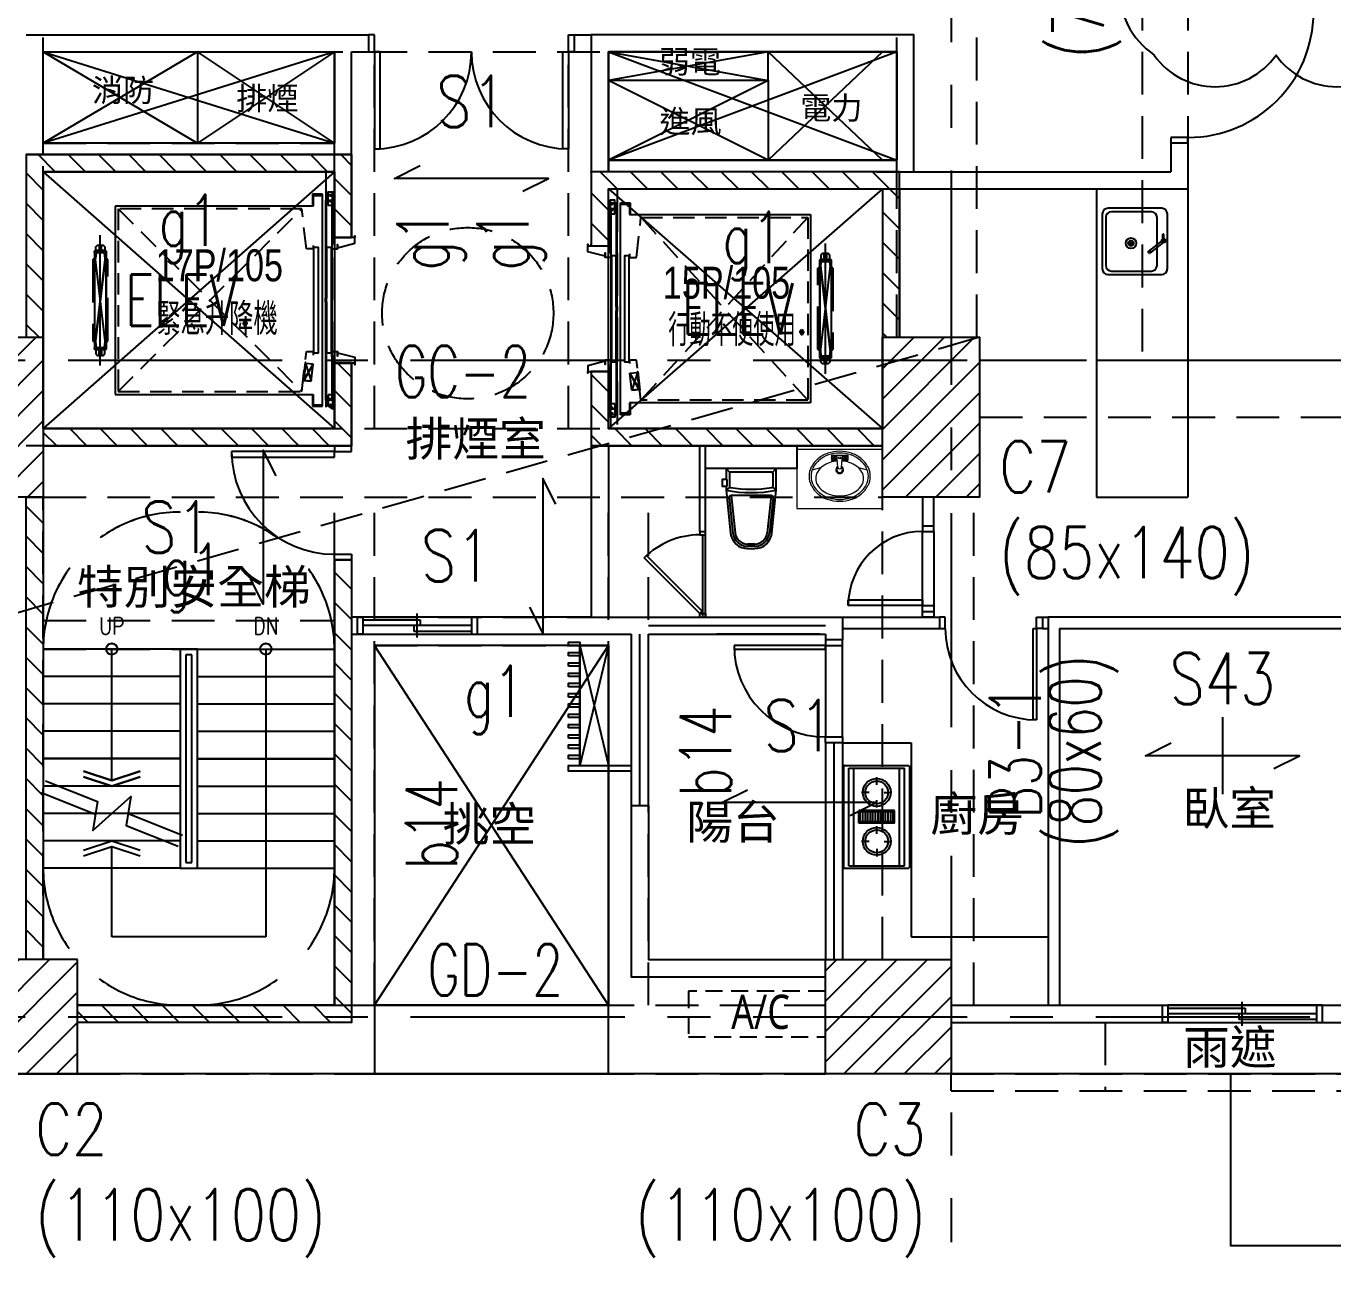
# Model space of a CAD drawing. Header units: millimetres. Extents: x -3377 to 119122, y -22007 to 15479.
# Drawn here: x 53156 to 54301, y 765 to 1862 of the extents above; entities that cross this region are included whole.
import ezdxf
from ezdxf.enums import TextEntityAlignment as Align

# ---------------------------------------------------------------- set-up
doc = ezdxf.new("R2010")
doc.units = ezdxf.units.MM
doc.header["$LTSCALE"] = 150
doc.header["$MEASUREMENT"] = 0
for name, pattern in [('11', [0.15, 0.1, -0.05]), ('CENTER', [2, 1.25, -0.25, 0.25, -0.25]), ('CONTINOUS', [0]), ('DIVIDE2', [15.875, 6.35, -3.175, 0, -3.175, 0, -3.175]), ('DOT', [0.25, 0, -0.25]), ('HIDDEN', [0.375, 0.25, -0.125]), ('HIDDEN2', [0.1875, 0.125, -0.0625]), ('HIDDENX2', [0.75, 0.5, -0.25]), ('PHANTOM2', [31.75, 15.875, -3.175, 3.175, -3.175, 3.175, -3.175])]:
    doc.linetypes.add(name, pattern=pattern)
doc.layers.get('0').update_dxf_attribs({"plot": 0})
for name, color, linetype, plot in [('AREA', 3, 'Continuous', False), ('S-ARCH', 252, 'Continuous', False), ('S-CLOUD_2022-0304', 4, 'Continuous', False), ('機電', 11, 'Continuous', False)]:
    doc.layers.add(name, color=color, linetype=linetype, plot=plot)
for name, color, linetype in [('ASSLN', 8, 'Continuous'), ('BEAM', 251, 'DOT'), ('CENTER', 1, 'CENTER'), ('COL', 1, 'Continuous'), ('DIM1', 7, 'Continuous'), ('E-TXT', 7, 'Continuous'), ('FIN', 5, 'Continuous'), ('HIDDEN', 2, 'HIDDEN'), ('OPEN', 4, 'Continuous'), ('OTHER', 4, 'Continuous'), ('S-COL', 7, 'Continuous'), ('S-COLB', 4, 'HIDDEN'), ('S-CONCWALL', 30, 'Continuous'), ('S-GRID', 1, 'CENTER'), ('S-HATCH-COL', 13, 'Continuous'), ('S-HATCH-CONCWALL', 161, 'Continuous'), ('S-OPEN', 13, 'Continuous'), ('S-RCBMB', 3, 'HIDDEN'), ('S-RCBMG', 2, 'HIDDEN'), ('S-SLAB', 5, 'Continuous'), ('S-SLABT', 2, 'Continuous'), ('S-STAIR', 1, 'Continuous'), ('S-TEXT', 2, 'Continuous'), ('S-TEXTB', 3, 'Continuous'), ('S-TEXTC', 3, 'Continuous'), ('S-TEXTG', 2, 'Continuous'), ('STAIR', 4, 'Continuous'), ('STAIR3', 7, 'Continuous'), ('TEXT', 2, 'Continuous'), ('TOIL', 6, 'Continuous'), ('TOILET', 141, 'Continuous'), ('WALL', 2, 'Continuous'), ('WALL2', 3, 'Continuous'), ('WALL3', 4, 'Continuous')]:
    doc.layers.add(name, color=color, linetype=linetype)
doc.styles.add('3E', font='simplex.shx', dxfattribs={"width": 0.8, "height": 45, "bigfont": 'dayus.shx'})
doc.styles.add('CHINA', font='romans.shx', dxfattribs={"width": 0.8, "bigfont": 'china.shx'})
doc.styles.add('CHINESET', font='c2.shx', dxfattribs={"bigfont": 'china.shx'})
doc.styles.add('CS4', font='romans.shx', dxfattribs={"width": 0.7, "height": 45, "bigfont": 'lsp.shx'})
doc.styles.add('HH', font='')
doc.styles.get('HH').set_extended_font_data('Microsoft JhengHei')

# ---------------------------------------------------------------- blocks, each defined once
blk = doc.blocks.new('LINE(2)')
at = {"layer": 'S-GRID'}
for points in [[(-6585.87, -344.9), (-6585.87, -3083.41)], [(-8859.11, -2310.91), (-5430.87, -2310.91)], [(-8859.11, -2885.91), (-5430.87, -2885.91)]]:
    blk.add_lwpolyline(points, dxfattribs=at)
blk = doc.blocks.new('COL(2F-16F)')
for points in [[(-7465.9, -2290.9), (-7380.9, -2290.9), (-7380.9, -2430.9), (-7465.9, -2430.9)], [(-6645.9, -2290.9), (-6560.9, -2290.9), (-6560.9, -2430.9), (-6645.9, -2430.9)], [(-7350.9, -2835.9), (-7460.9, -2835.9), (-7460.9, -2935.9), (-7350.9, -2935.9)], [(-6695.9, -2835.9), (-6585.9, -2835.9), (-6585.9, -2935.9), (-6695.9, -2935.9)]]:
    blk.add_lwpolyline(points, close=True)
blk = doc.blocks.new('WALL(2F-14F)')
for points in [[(-7380.9, -2290.9), (-7380.9, -2145.9), (-7125.9, -2145.9), (-7125.9, -2203.4), (-7110.9, -2203.4), (-7110.9, -2130.9), (-7395.9, -2130.9), (-7395.9, -2290.9), (-7380.9, -2290.9)], [(-6630.9, -2290.9), (-6630.9, -2145.9), (-6900.9, -2145.9), (-6900.9, -2210.9), (-6885.9, -2210.9), (-6885.9, -2160.9), (-6645.9, -2160.9), (-6645.9, -2290.9), (-6630.9, -2290.9)], [(-7380.9, -2385.9), (-7110.9, -2385.9), (-7110.9, -2313.4), (-7125.9, -2313.4), (-7125.9, -2370.9), (-7380.9, -2370.9), (-7380.9, -2385.9)], [(-7350.9, -2875.9), (-7125.9, -2875.9), (-7125.9, -2485.9), (-7110.9, -2485.9), (-7110.9, -2890.9), (-7350.9, -2890.9), (-7350.9, -2875.9)]]:
    blk.add_lwpolyline(points)
at = {"elevation": 1.1}
blk.add_lwpolyline([(-6645.9, -2370.9), (-6885.9, -2370.9), (-6885.9, -2320.9), (-6900.9, -2320.9), (-6900.9, -2385.9), (-6645.9, -2385.9), (-6645.9, -2370.9)], dxfattribs=at)
blk.add_lwpolyline([(-7395.9, -2430.9), (-7380.9, -2430.9), (-7380.9, -2835.9), (-7395.9, -2835.9)], close=True)
blk = doc.blocks.new('STAIR(2F-16F)')
at = {"linetype": 'CONTINOUS'}
for p, q in [((-7260.9, -2563.9), (-7380.9, -2563.9)), ((-7260.9, -2563.9), (-7260.9, -2674.9)), ((-7245.9, -2563.9), (-7260.9, -2563.9)), ((-7255.9, -2568.9), (-7255.9, -2676.2)), ((-7250.9, -2568.9), (-7255.9, -2568.9)), ((-7250.9, -2750.9), (-7250.9, -2568.9)), ((-7245.9, -2563.9), (-7125.9, -2563.9)), ((-7245.9, -2755.9), (-7245.9, -2563.9)), ((-7260.9, -2587.9), (-7380.9, -2587.9)), ((-7245.9, -2587.9), (-7125.9, -2587.9)), ((-7260.9, -2611.9), (-7380.9, -2611.9)), ((-7245.9, -2611.9), (-7125.9, -2611.9)), ((-7260.9, -2635.9), (-7380.9, -2635.9)), ((-7245.9, -2635.9), (-7125.9, -2635.9)), ((-7260.9, -2659.9), (-7380.9, -2659.9)), ((-7245.9, -2659.9), (-7125.9, -2659.9)), ((-7260.9, -2674.9), (-7260.9, -2755.9)), ((-7255.9, -2676.2), (-7255.9, -2750.9)), ((-7260.9, -2683.9), (-7380.9, -2683.9)), ((-7260.9, -2683.9), (-7380.9, -2683.9)), ((-7245.9, -2683.9), (-7125.9, -2683.9)), ((-7245.9, -2683.9), (-7125.9, -2683.9)), ((-7260.9, -2707.9), (-7380.9, -2707.9)), ((-7245.9, -2707.9), (-7125.9, -2707.9)), ((-7260.9, -2731.9), (-7380.9, -2731.9)), ((-7260.9, -2731.9), (-7380.9, -2731.9)), ((-7245.9, -2731.9), (-7125.9, -2731.9)), ((-7245.9, -2731.9), (-7125.9, -2731.9)), ((-7260.9, -2755.9), (-7380.9, -2755.9)), ((-7260.9, -2755.9), (-7245.9, -2755.9)), ((-7255.9, -2750.9), (-7250.9, -2750.9)), ((-7245.9, -2755.9), (-7125.9, -2755.9))]:
    blk.add_line(p, q, dxfattribs=at)
for p, q in [((-7185.9, -2563.9), (-7185.9, -2815.9)), ((-7382.7, -2689.6), (-7335.1, -2708.6)), ((-7259, -2727.3), (-7306.6, -2708.2)), ((-7320.9, -2815.9), (-7320.9, -2736.9)), ((-7185.9, -2815.9), (-7320.9, -2815.9))]:
    blk.add_line(p, q)
for points in [[(-7380.9, -2563.9), (-7380.9, -2755.9)], [(-7320.9, -2678.9), (-7320.9, -2563.9)], [(-7125.9, -2755.9), (-7125.9, -2563.9)], [(-7345.7, -2670.9), (-7320.9, -2678.9), (-7296.1, -2670.9)], [(-7345.7, -2675.9), (-7320.9, -2683.9), (-7296.1, -2675.9)], [(-7379, -2679.3), (-7333.5, -2697.5), (-7337.6, -2722.8), (-7304.2, -2693.1), (-7308.2, -2718.4), (-7262.7, -2736.6)], [(-7345.7, -2740), (-7320.9, -2731.9), (-7296.1, -2740)], [(-7345.7, -2745), (-7320.9, -2736.9), (-7296.1, -2745)]]:
    blk.add_lwpolyline(points)
for centre in [(-7320.9, -2563.9), (-7185.9, -2563.9)]:
    blk.add_circle(centre, 5)
at = {"linetype": 'HIDDENX2'}
for centre, start, end in [((-7260.9, -2563.9), 90.0007, 179.9999), ((-7245.9, -2563.9), 0.0001, 89.9993), ((-7260.9, -2755.9), 180.0008, 270.0033), ((-7245.9, -2755.9), 269.9967, 359.9992)]:
    blk.add_arc(centre, 120, start, end, dxfattribs=at)
at = {"style": 'CHINA', "width": 0.8}
for s, p in [('UP', (-7331.9, -2551.2)), ('DN', (-7196.9, -2551.2))]:
    blk.add_text(s, height=15, dxfattribs=at).set_placement(p)
blk = doc.blocks.new('DwFm')
at = {"layer": 'DEFPOINTS', "color": 252, "linetype": 'HIDDEN'}
blk.add_lwpolyline([(-6560.9, -6171), (-12110.4, -7760.1)], dxfattribs=at)
blk = doc.blocks.new('A$C536C7597')
at = {"color": 252}
for p, q in [((-685, 250), (-820, 170)), ((-820, 250), (-685, 170)), ((-685, 250), (-820, 170)), ((-820, 250), (-685, 170)), ((-565, 250), (-685, 170)), ((-565, 170), (-685, 250)), ((-565, 250), (-685, 170)), ((-565, 170), (-685, 250)), ((-685, 250), (-685, 170)), ((-185, 225), (-185, 250)), ((-185, 225), (-325, 155)), ((-185, 155), (-325, 225)), ((-565, 170), (-820, 170)), ((-565, 170), (-820, 170)), ((-72.5, 155), (-325, 155)), ((-85, 155), (-325, 155)), ((-85, 155), (-325, 155)), ((-242.5, -173), (-242.5, -245)), ((-240, -245), (-240, -173)), ((-760, -388), (-760, -273)), ((-325, -270), (-530, -270)), ((-530, -585), (-325, -270)), ((-325, -585), (-530, -270)), ((-530, -270), (-530, -585)), ((-325, -270), (-325, -585)), ((-325, -585), (-530, -585)), ((-110, -645), (-790, -645)), ((415, -645), (-25, -645))]:
    blk.add_line(p, q, dxfattribs=at)
at = {"color": 252, "ltscale": 10}
for p, q in [((-566.8, 115.5), (-566.8, 127.5)), ((-323.2, 108), (-323.2, 120)), ((-566.8, -50.5), (-566.8, -62.5)), ((-323.2, -58), (-323.2, -80))]:
    blk.add_line(p, q, dxfattribs=at)
at = {"color": 252, "linetype": 'HIDDEN2'}
for p, q in [((-754.5, 112.5), (-593.5, -47.5)), ((-754.5, -47.5), (-593.5, 112.5)), ((-150.5, 105), (-296.5, -55)), ((-150.5, -55), (-296.5, 105))]:
    blk.add_line(p, q, dxfattribs=at)
at = {"color": 252, "linetype": 'HIDDEN'}
for p, q in [((110, -600), (110, -660)), ((-25, -660), (-25, -645))]:
    blk.add_line(p, q, dxfattribs=at)
at = {"color": 252}
for points in [[(-185, 250), (-325, 225)], [(-325, 250), (-185, 225), (-325, 225)], [(-85, 250), (-185, 155)], [(-85, 155), (-185, 250)], [(-185, 225), (-185, 155)], [(-325, 155), (-72.5, 155)], [(-325, 155), (-85, 155)], [(-325, -270), (-350, -270), (-350, -375), (-325, -375), (-325, -270), (-350, -375), (-350, -270), (-325, -375)], [(-735.2, -379.9), (-760, -388), (-784.8, -379.9)], [(-735.2, -384.9), (-760, -393), (-784.8, -384.9)], [(-784.8, -449.1), (-760, -441), (-735.2, -449.1)], [(-784.8, -454.1), (-760, -446), (-735.2, -454.1)], [(530, -645), (530, -795.5), (220, -795.5), (220, -645)]]:
    blk.add_lwpolyline(points, dxfattribs=at)
at = {"color": 252, "ltscale": 10}
for points in [[(-570.5, 115.5), (-570.5, 127.5), (-566.5, 127.5), (-566.5, 115.5)], [(-319.5, 108), (-319.5, 120), (-323.5, 120), (-323.5, 108)], [(-583, -14), (-583, 79), (-579.2, 79), (-579.2, -14)], [(-307, -21.5), (-307, 71.5), (-310.8, 71.5), (-310.8, -21.5)], [(-570.5, -50.5), (-570.5, -60), (-566.5, -62.5), (-566.5, -50.5)], [(-319.5, -58), (-319.5, -70), (-323.5, -70), (-323.5, -58)]]:
    blk.add_lwpolyline(points, close=True, dxfattribs=at)
at = {"color": 252, "linetype": 'PHANTOM2'}
for points in [[(-575.5, 32.5), (-575.5, 124), (-583.5, 124), (-583.5, 115), (-757, 115), (-757, -50), (-583.5, -50), (-583.5, -59), (-575.5, -59), (-575.5, 32.5)], [(-314.5, 25), (-314.5, 116.5), (-306.5, 116.5), (-306.5, 107.5), (-148, 107.5), (-148, -57.5), (-306.5, -57.5), (-306.5, -66.5), (-314.5, -66.5), (-314.5, 25)]]:
    blk.add_lwpolyline(points, dxfattribs=at)
at = {"color": 252, "linetype": 'DIVIDE2'}
for points in [[(-584.1, -50), (-584.1, -60.4), (-575.5, -60.4), (-575.5, 125.4), (-584.1, 125.4), (-584.1, 115)], [(-566, -17.7), (-566, -60), (-572, -60), (-572, 125), (-566, 125), (-566, 82.7)], [(-324, -25.2), (-324, -67.5), (-318, -67.5), (-318, 117.5), (-324, 117.5), (-324, 75.2)], [(-305.9, -57.5), (-305.9, -67.9), (-314.5, -67.9), (-314.5, 117.9), (-305.9, 117.9), (-305.9, 107.5)]]:
    blk.add_lwpolyline(points, dxfattribs=at)
at = {"color": 252, "linetype": 'PHANTOM2'}
for points in [[(-572.5, -55), (-572.5, 120), (-567.2, 120), (-567.2, -55)], [(-317.5, -62.5), (-317.5, 112.5), (-322.8, 112.5), (-322.8, -62.5)]]:
    blk.add_lwpolyline(points, close=True, dxfattribs=at)
at = {"color": 252, "linetype": 'HIDDEN2'}
for points in [[(-583.5, 80.5), (-583.5, 77.5), (-589.5, 77.5), (-593.5, 112.5), (-754.5, 112.5), (-754.5, -47.5), (-593.5, -47.5), (-589.5, -12.5), (-583.5, -12.5), (-583.5, -15.5)], [(-306.5, 73), (-306.5, 70), (-300.5, 70), (-296.5, 105), (-150.5, 105), (-150.5, -55), (-296.5, -55), (-300.5, -20), (-306.5, -20), (-306.5, -23)], [(-590.2, -22.9), (-590.1, -22.1), (-590.6, -22.1), (-592.5, -38.5), (-592, -38.5), (-591.9, -37.8)], [(-585.4, -38.5), (-591.9, -37.8), (-583.7, -23.6), (-591.9, -37.8), (-585.4, -38.5), (-583.7, -23.6), (-590.2, -22.9), (-591.9, -37.8), (-590.2, -22.9), (-585.4, -38.5)], [(-304.5, -46.4), (-298.1, -45.7), (-306.2, -31.5), (-298.1, -45.7), (-304.5, -46.4), (-306.2, -31.5), (-299.7, -30.8), (-298.1, -45.7), (-299.7, -30.8), (-304.5, -46.4)], [(-299.7, -30.8), (-299.8, -30), (-299.3, -30), (-297.5, -46.4), (-298, -46.4), (-298.1, -45.7)]]:
    blk.add_lwpolyline(points, dxfattribs=at)
at = {"color": 252, "ltscale": 10}
for points in [[(-766, 76), (-774, 76), (-774, 79.3), (-772.5, 80.8), (-771.1, 80.8), (-771.1, 77.2, 0.414214), (-770.9, 77), (-769.1, 77, 0.414214), (-768.9, 77.2), (-768.9, 80.8), (-767.5, 80.8), (-766, 79.3), (-766, 75.5), (-774, 75.5), (-774, 76)], [(-139, 68.5), (-131, 68.5), (-131, 71.8), (-132.5, 73.3), (-133.9, 73.3), (-133.9, 69.7, -0.414214), (-134.1, 69.5), (-135.9, 69.5, -0.414214), (-136.1, 69.7), (-136.1, 73.3), (-137.5, 73.3), (-139, 71.8), (-139, 68), (-131, 68), (-131, 68.5)], [(-766, -10.9), (-774, -10.9), (-774, -14.3), (-772.5, -15.8), (-771.1, -15.8), (-771.1, -12.2, -0.414214), (-770.9, -12), (-769.1, -12, -0.414214), (-768.9, -12.2), (-768.9, -15.8), (-767.5, -15.8), (-766, -14.3), (-766, -10.5), (-774, -10.5), (-774, -10.9)], [(-139, -18.4), (-131, -18.4), (-131, -21.8), (-132.5, -23.3), (-133.9, -23.3), (-133.9, -19.7, 0.414214), (-134.1, -19.5), (-135.9, -19.5, 0.414214), (-136.1, -19.7), (-136.1, -23.3), (-137.5, -23.3), (-139, -21.8), (-139, -18), (-131, -18), (-131, -18.4)]]:
    blk.add_lwpolyline(points, format="xyb", dxfattribs=at)
for points in [[(-565, 89), (-565, 87.5), (-566.2, 81.9), (-567.2, 81.9), (-567.2, 77.5), (-562.2, 77.5), (-562.2, 81.4), (-562.2, 78.5), (-547, 82.5), (-547, 89), (-547, 87.5), (-550, 87.5), (-550, 89), (-550, 87.5), (-565, 87.5)], [(-325, 81.5), (-325, 80), (-323.8, 74.4), (-322.8, 74.4), (-322.8, 70), (-327.8, 70), (-327.8, 73.9), (-327.8, 71), (-343, 75), (-343, 81.5), (-343, 80), (-340, 80), (-340, 81.5), (-340, 80), (-325, 80)], [(-775, 75.5), (-765, 75.5), (-775, -10.5), (-765, 75.5), (-775, 75.5), (-775, -10.5), (-765, -10.5), (-765, 75.5), (-765, -10.5), (-775, 75.5)], [(-572.8, 32.5), (-572.8, 34.3), (-571.7, 34.3), (-571.7, 79), (-567.7, 79), (-567.7, -14), (-571.7, -14), (-571.7, 30.7), (-572.8, 30.7), (-572.8, 32.5)], [(-317.2, 25), (-317.2, 26.8), (-318.3, 26.8), (-318.3, 71.5), (-322.3, 71.5), (-322.3, -21.5), (-318.3, -21.5), (-318.3, 23.2), (-317.2, 23.2), (-317.2, 25)], [(-130, 68), (-140, 68), (-130, -18), (-140, 68), (-130, 68), (-130, -18), (-140, -18), (-140, 68), (-140, -18), (-130, 68)], [(-565, -24), (-565, -22.5), (-566.2, -16.9), (-567.2, -16.9), (-567.2, -12.5), (-562.2, -12.5), (-562.2, -16.4), (-562.2, -13.5), (-547, -17.5), (-547, -24), (-547, -22.5), (-550, -22.5), (-550, -24), (-550, -22.5), (-565, -22.5)], [(-325, -31.5), (-325, -30), (-323.8, -24.4), (-322.8, -24.4), (-322.8, -20), (-327.8, -20), (-327.8, -23.9), (-327.8, -21), (-343, -25), (-343, -31.5), (-343, -30), (-340, -30), (-340, -31.5), (-340, -30), (-325, -30)]]:
    blk.add_lwpolyline(points, dxfattribs=at)
at = {"color": 252, "linetype": 'HIDDEN'}
blk.add_lwpolyline([(-25, -660), (-25, -660), (415, -660), (415, -645)], dxfattribs=at)
at = {"color": 252, "ltscale": 10}
for centre in [(-568.3, 124), (-568.3, 124), (-568.3, 119), (-568.3, 119), (-321.7, 116.5), (-321.7, 116.5), (-321.7, 111.5), (-321.7, 111.5), (-568.3, -54), (-568.3, -54), (-568.3, -59), (-568.3, -59), (-321.7, -61.5), (-321.7, -61.5), (-321.7, -66.5), (-321.7, -66.5)]:
    blk.add_circle(centre, 0.425, dxfattribs=at)
at = {"color": 252}
for centre in [(-760, -273), (-625, -273)]:
    blk.add_circle(centre, 5, dxfattribs=at)
at = {"color": 252, "linetype": 'HIDDENX2'}
for centre, start, end in [((-700, -273), 90.0007, 179.9999), ((-685, -273), 0.0001, 89.9993), ((-700, -465), 180.0008, 270.0033), ((-685, -465), 269.9967, 359.9992)]:
    blk.add_arc(centre, 120, start, end, dxfattribs=at)
at = {"layer": 'AREA', "color": 252}
blk.add_lwpolyline([(-325, -585), (-530, -585), (-530, -645), (-325, -645)], close=True, dxfattribs=at)
at = {"layer": 'ASSLN', "color": 252}
for points in [[(-360, -270), (-360, -267), (-350, -267), (-350, -270)], [(-360, -279), (-360, -276), (-350, -276), (-350, -279)], [(-360, -288), (-360, -285), (-350, -285), (-350, -288)], [(-360, -297), (-360, -294), (-350, -294), (-350, -297)], [(-360, -306), (-360, -303), (-350, -303), (-350, -306)], [(-360, -315), (-360, -312), (-350, -312), (-350, -315)], [(-360, -324), (-360, -321), (-350, -321), (-350, -324)], [(-360, -333), (-360, -330), (-350, -330), (-350, -333)], [(-360, -342), (-360, -339), (-350, -339), (-350, -342)], [(-360, -351), (-360, -348), (-350, -348), (-350, -351)], [(-360, -360), (-360, -357), (-350, -357), (-350, -360)], [(-360, -369), (-360, -366), (-350, -366), (-350, -369)]]:
    blk.add_lwpolyline(points, close=True, dxfattribs=at)
blk.add_lwpolyline([(-305, -380), (-360, -380), (-360, -375), (-305, -375)], dxfattribs=at)
at = {"layer": 'BEAM', "color": 252, "linetype": 'HIDDEN'}
for p, q in [((-572.5, 145), (-572.5, -80)), ((-317.5, 130), (-317.5, -80))]:
    blk.add_line(p, q, dxfattribs=at)
at = {"layer": 'CENTER', "color": 252}
for p, q in [((-770, -24.6), (-770, 89.6)), ((-135, -32.1), (-135, 82.1))]:
    blk.add_line(p, q, dxfattribs=at)
at = {"layer": 'COL', "color": 252}
for points in [[(-905, 0), (-820, 0), (-820, -140), (-905, -140)], [(-85, 0), (0, 0), (0, -140), (-85, -140)], [(-790, -545), (-900, -545), (-900, -645), (-790, -645)], [(-135, -545), (-25, -545), (-25, -645), (-135, -645)]]:
    blk.add_lwpolyline(points, close=True, dxfattribs=at)
at = {"layer": 'DIM1', "color": 252, "linetype": 'HIDDEN'}
blk.add_circle((-448.2, 21.1), 75, dxfattribs=at)
at = {"layer": 'FIN', "color": 252}
for p, q in [((107.5, 108), (107.5, 60)), ((110.5, 105), (110.5, 63)), ((159.5, 113), (112.5, 113)), ((150.5, 110), (115.5, 110)), ((155.5, 63), (155.5, 105)), ((164.5, 60), (164.5, 108)), ((130.3, 82.4), (135, 82.4)), ((131, 84), (134.3, 80.7)), ((131, 80.7), (134.3, 84)), ((159.5, 84.5), (147.7, 75.3)), ((160.7, 82.9), (149, 73.8)), ((159.5, 86.2), (162.8, 82.9)), ((159.5, 82.9), (162.8, 86.2)), ((161.5, 90.2), (160.5, 90.2)), ((160.5, 86.1), (160.5, 90.2)), ((161.5, 86.2), (161.5, 90.2)), ((148.3, 73.8), (147.6, 74.6)), ((150, 74.5), (148.7, 76.1)), ((115.5, 58), (150.5, 58)), ((112.5, 55), (159.5, 55)), ((-120, -355), (-60, -355)), ((-60, -355), (-60, -525)), ((-118.9, -464.7), (-118.9, -375.3)), ((-118.6, -375), (-61.5, -375)), ((-114.5, -377.2), (-65.6, -377.2)), ((-114.5, -462.8), (-114.5, -377.2)), ((-110, -462.8), (-110, -377.2)), ((-70, -462.8), (-70, -377.2)), ((-65.6, -462.8), (-65.6, -377.2)), ((-61.1, -464.7), (-61.1, -375.3)), ((-90, -391.9), (-90, -385.3)), ((-96.7, -398.6), (-103.4, -398.6)), ((-83.4, -398.6), (-76.7, -398.6)), ((-90, -411.9), (-90, -405.3)), ((-105.6, -425.6), (-105.6, -414.4)), ((-74.5, -414.4), (-105.6, -414.4)), ((-104.5, -424.4), (-104.5, -415.6)), ((-75.6, -415.6), (-104.5, -415.6)), ((-102.3, -424.4), (-102.3, -415.6)), ((-100, -424.4), (-100, -415.6)), ((-97.8, -424.4), (-97.8, -415.6)), ((-95.6, -424.4), (-95.6, -415.6)), ((-93.4, -424.4), (-93.4, -415.6)), ((-91.1, -424.4), (-91.1, -415.6)), ((-88.9, -424.4), (-88.9, -415.6)), ((-86.7, -424.4), (-86.7, -415.6)), ((-84.5, -424.4), (-84.5, -415.6)), ((-82.3, -424.4), (-82.3, -415.6)), ((-80, -424.4), (-80, -415.6)), ((-77.8, -424.4), (-77.8, -415.6)), ((-75.6, -424.4), (-75.6, -415.6)), ((-74.5, -425.6), (-74.5, -414.4)), ((-74.5, -425.6), (-105.6, -425.6)), ((-75.6, -424.4), (-104.5, -424.4)), ((-90, -434.7), (-90, -428.1)), ((-96.7, -441.4), (-103.4, -441.4)), ((-83.4, -441.4), (-76.7, -441.4)), ((-90, -448.1), (-90, -454.7)), ((-118.6, -465), (-61.5, -465)), ((-114.5, -462.8), (-65.6, -462.8)), ((-60, -525), (60, -525))]:
    blk.add_line(p, q, dxfattribs=at)
for points in [[(102.5, 130), (102.5, -140)], [(182.5, 130), (182.5, -140)], [(102.5, -140), (182.5, -140)]]:
    blk.add_lwpolyline(points, dxfattribs=at)
for centre, radius in [((132.6, 82.4), 4.63), ((132.6, 82.4), 2.34), ((161.2, 84.6), 1.7), ((-90, -398.6), 12.2), ((-90, -398.6), 10), ((-90, -441.4), 12.2), ((-90, -441.4), 10)]:
    blk.add_circle(centre, radius, dxfattribs=at)
for centre, radius, start, end in [((112.5, 108), 5, 90, 180), ((115.5, 105), 5, 90, 180), ((150.5, 105), 5, 0, 90), ((159.5, 108), 5, 0, 90), ((148, 74.9), 0.5, 127.959, 217.959), ((148.6, 74.1), 0.5, 217.959, 307.959), ((112.5, 60), 5, 180, 270), ((115.5, 63), 5, 180, 270), ((150.5, 63), 5, 270, 0), ((159.5, 60), 5, 270, 0), ((-118.6, -375.3), 0.333, 90, 180), ((-118.6, -464.7), 0.333, 180, 270)]:
    blk.add_arc(centre, radius, start, end, dxfattribs=at)
at = {"layer": 'HIDDEN', "color": 252}
for points in [[(-776.5, 68), (-776.5, -3, 0.414214), (-776, -3.5), (-774.6, -3.5, -0.385314), (-774.1, -3.9), (-773.6, -8.5, 0.385314), (-773.1, -9), (-766.9, -9, 0.385314), (-766.4, -8.5), (-765.9, -3.9, -0.385314), (-765.4, -3.5), (-764, -3.5, 0.414214), (-763.5, -3), (-763.5, 68, 0.414214), (-764, 68.5), (-765.4, 68.5, -0.385314), (-765.9, 69), (-766.4, 73.6, 0.385314), (-766.9, 74), (-773.1, 74, 0.385314), (-773.6, 73.6), (-774.1, 69, -0.385314), (-774.6, 68.5), (-776, 68.5, 0.414214), (-776.5, 68, 1)], [(-128.5, 60.5), (-128.5, -10.5, -0.414214), (-129, -11), (-130.4, -11, 0.385314), (-130.9, -11.4), (-131.4, -16, -0.385314), (-131.9, -16.5), (-138.1, -16.5, -0.385314), (-138.6, -16), (-139.1, -11.4, 0.385314), (-139.6, -11), (-141, -11, -0.414214), (-141.5, -10.5), (-141.5, 60.5, -0.414214), (-141, 61), (-139.6, 61, 0.385314), (-139.1, 61.5), (-138.6, 66.1, -0.385314), (-138.1, 66.5), (-131.9, 66.5, -0.385314), (-131.4, 66.1), (-130.9, 61.5, 0.385314), (-130.4, 61), (-129, 61, -0.414214), (-128.5, 60.5, -1)]]:
    blk.add_lwpolyline(points, format="xyb", dxfattribs=at)
at = {"layer": 'OPEN', "color": 252, "linetype": 'Continuous'}
for p, q in [((-530, 265), (-535, 265)), ((-530, 250), (-530, 265)), ((-360, 250), (-360, 265)), ((-360, 265), (-355, 265)), ((-535, 250), (-530, 250)), ((-530, 250), (-530, 165)), ((-525, 250), (-530, 250)), ((-525, 165), (-525, 250)), ((-365, 165), (-365, 250)), ((-365, 250), (-360, 250)), ((-355, 250), (-360, 250)), ((-360, 250), (-360, 165)), ((182.5, 175), (167.5, 175)), ((167.5, 175), (167.5, 170)), ((182.5, 170), (182.5, 175)), ((-530, 165), (-525, 165)), ((-360, 165), (-365, 165)), ((-565, -100), (-655, -100)), ((-655, -100), (-655, -105)), ((-565, -95), (-565, -100)), ((-565, -100), (-550, -100)), ((-565, -105), (-565, -100)), ((-550, -100), (-550, -95)), ((-655, -105), (-565, -105)), ((-245, -170), (-245, -173)), ((-240, -173), (-240, -170)), ((-50, -165), (-50, -170)), ((-50, -170), (-40, -170)), ((-50, -235), (-50, -170)), ((-40, -170), (-40, -165)), ((-40, -170), (-40, -235)), ((-245, -173), (-240, -173)), ((-565, -195), (-565, -190)), ((-565, -190), (-550, -190)), ((-550, -190), (-550, -195)), ((-293.8, -193.2), (-291.7, -191.1)), ((-245, -242), (-293.8, -193.2)), ((-291.7, -191.1), (-242.9, -239.9)), ((-242.9, -239.9), (-245, -242)), ((-115, -235), (-115, -230)), ((-115, -230), (-50, -230)), ((-50, -235), (-115, -235)), ((-50, -230), (-50, -235)), ((-50, -240), (-50, -235)), ((-50, -235), (-40, -235)), ((-40, -235), (-40, -240)), ((-545, -245), (-540, -245)), ((-540, -245), (-540, -260)), ((-445, -245), (-540, -245)), ((-540, -247.5), (-490, -247.5)), ((-492.5, -263), (-492.5, -242)), ((-490, -247.5), (-490, -252.5)), ((-440, -245), (-445, -245)), ((-445, -245), (-445, -260)), ((-245, -245), (-245, -242)), ((-245, -242), (-240, -242)), ((-240, -242), (-240, -245)), ((-30, -245), (-35, -245)), ((-30, -255), (-30, -245)), ((50, -255), (50, -245)), ((50, -245), (55, -245)), ((-540, -260), (-545, -260)), ((-445, -252.5), (-540, -252.5)), ((-540, -260), (-445, -260)), ((-495, -257.5), (-495, -252.5)), ((-445, -257.5), (-495, -257.5)), ((-445, -260), (-440, -260)), ((-35, -255), (-30, -255)), ((47, -335), (47, -255)), ((47, -255), (50, -255)), ((55, -255), (50, -255)), ((50, -255), (50, -335)), ((-135, -270), (-215, -270)), ((-215, -270), (-215, -273)), ((-215, -273), (-135, -273)), ((-135, -265), (-135, -270)), ((-135, -270), (-120, -270)), ((-135, -270), (-135, -350)), ((-135, -273), (-135, -270)), ((-120, -270), (-120, -265)), ((-120, -350), (-120, -270)), ((50, -335), (47, -335)), ((-135, -355), (-135, -350)), ((-135, -350), (-120, -350)), ((-120, -350), (-120, -355)), ((230, -603), (230, -582)), ((160, -585), (165, -585)), ((165, -585), (165, -600)), ((295, -585), (165, -585)), ((165, -587.5), (232.5, -587.5)), ((295, -592.5), (165, -592.5)), ((227.5, -597.5), (227.5, -592.5)), ((232.5, -587.5), (232.5, -592.5)), ((300, -585), (295, -585)), ((295, -585), (295, -600)), ((165, -600), (160, -600)), ((165, -600), (295, -600)), ((295, -597.5), (227.5, -597.5)), ((295, -600), (300, -600))]:
    blk.add_line(p, q, dxfattribs=at)
at = {"layer": 'OPEN', "color": 252}
for p, q in [((-245, -170), (-245, -95)), ((-240, -170), (-240, -95)), ((-245, -170), (-240, -170))]:
    blk.add_line(p, q, dxfattribs=at)
at = {"layer": 'OPEN', "color": 252, "linetype": 'Continuous'}
for centre, radius, start, end in [((182.5, 285), 110, 270, 0), ((-530, 250), 85, 270, 0), ((-360, 250), 85, 180, 270), ((-565, -100), 90, 180, 270), ((-50, -235), 65, 90, 180), ((-245, -242), 69, 90, 135), ((50, -255), 80, 180, 270), ((-135, -270), 80, 180, 270)]:
    blk.add_arc(centre, radius, start, end, dxfattribs=at)
at = {"layer": 'OTHER', "color": 252}
for p, q in [((-821.9, -398.6), (-774.3, -417.7)), ((-698.1, -436.4), (-745.7, -417.3))]:
    blk.add_line(p, q, dxfattribs=at)
blk.add_lwpolyline([(-818.1, -388.4), (-772.6, -406.6), (-776.7, -431.9), (-743.3, -402.1), (-747.3, -427.4), (-701.9, -445.6)], dxfattribs=at)
at = {"layer": 'STAIR', "color": 252, "linetype": 'CONTINOUS'}
for p, q in [((-700, -273), (-820, -273)), ((-700, -273), (-700, -384)), ((-685, -273), (-700, -273)), ((-685, -273), (-565, -273)), ((-685, -465), (-685, -273)), ((-695, -278), (-695, -385.3)), ((-690, -278), (-695, -278)), ((-690, -460), (-690, -278)), ((-700, -297), (-820, -297)), ((-685, -297), (-565, -297)), ((-700, -321), (-820, -321)), ((-685, -321), (-565, -321)), ((-700, -345), (-820, -345)), ((-685, -345), (-565, -345)), ((-700, -369), (-820, -369)), ((-685, -369), (-565, -369)), ((-700, -384), (-700, -465)), ((-695, -385.3), (-695, -460)), ((-700, -393), (-820, -393)), ((-700, -393), (-820, -393)), ((-685, -393), (-565, -393)), ((-685, -393), (-565, -393)), ((-700, -417), (-820, -417)), ((-685, -417), (-565, -417)), ((-700, -441), (-820, -441)), ((-700, -441), (-820, -441)), ((-685, -441), (-565, -441)), ((-685, -441), (-565, -441)), ((-700, -465), (-820, -465)), ((-700, -465), (-685, -465)), ((-695, -460), (-690, -460)), ((-685, -465), (-565, -465))]:
    blk.add_line(p, q, dxfattribs=at)
at = {"layer": 'STAIR3', "color": 252}
for p, q in [((-625, -273), (-625, -525)), ((-760, -525), (-760, -446)), ((-625, -525), (-760, -525))]:
    blk.add_line(p, q, dxfattribs=at)
at = {"layer": 'TOIL', "color": 252}
for p, q in [((-221.4, -124.4), (-222, -124.4)), ((-218.7, -118.3), (-221.4, -115.6)), ((-221.4, -124.4), (-221.4, -130.4)), ((-219, -119), (-219, -130.6)), ((-182, -118), (-218, -118)), ((-181.3, -118.3), (-178.6, -115.6)), ((-181, -119), (-181, -130.6)), ((-221.4, -130.4), (-222, -130.4)), ((-218.8, -131.3), (-222, -134)), ((-221.4, -130.4), (-221.4, -130.4)), ((-221.4, -130.4), (-221.4, -130.4)), ((-221.4, -130.4), (-221.4, -130.4)), ((-221.4, -130.4), (-221.4, -130.4)), ((-181.2, -131.3), (-178, -134)), ((-219.3, -140.7), (-216.1, -171.4)), ((-217.5, -138.5), (-214.1, -171.1)), ((-182.7, -138.5), (-217.3, -138.5)), ((-182.5, -138.5), (-185.9, -171.1)), ((-180.7, -140.7), (-183.9, -171.4)), ((-196.9, -181), (-203.1, -181)), ((-196.9, -183), (-203.1, -183))]:
    blk.add_line(p, q, dxfattribs=at)
blk.add_lwpolyline([(-160, -95), (-160, -115), (-240, -115)], dxfattribs=at)
at = {"layer": 'TOIL', "color": 252, "elevation": 0}
blk.add_lwpolyline([(-222, -124.4), (-225.4, -124.4), (-225.4, -130.4), (-222, -130.4), (-222, -134), (-218, -171.6, 0.383798), (-203.1, -185), (-196.9, -185, 0.383798), (-182, -171.6), (-178, -134), (-178, -117, 0.414214), (-180, -115), (-220, -115, 0.414214), (-222, -117)], format="xyb", close=True, dxfattribs=at)
at = {"layer": 'TOIL', "color": 252}
for centre, radius, start, end in [((-218, -119), 1, 90, 180), ((-182, -119), 1, 0, 90), ((-200, -14), 122, 259.6111, 280.3889), ((-218, -130.6), 1, 180, 261.2257), ((-200, -14), 119, 261.2257, 278.7743), ((-182, -130.6), 1, 278.7743, 0), ((-217.3, -140.5), 2, 90, 186.0132), ((-182.7, -140.5), 2, 353.9868, 90), ((-203.1, -170), 13, 186.0132, 270), ((-203.1, -170), 11, 186.0132, 270), ((-196.9, -170), 11, 270, 353.9868), ((-196.9, -170), 13, 270, 353.9868)]:
    blk.add_arc(centre, radius, start, end, dxfattribs=at)
at = {"layer": 'TOILET', "color": 252, "lineweight": 13}
for p, q in [((-85, -95), (-160, -95)), ((-160, -95), (-160, -150)), ((-160, -98), (-85, -98)), ((-85, -95), (-85, -150)), ((-146.6, -116), (-138.9, -114.1)), ((-129.7, -103.1), (-115.3, -103.1)), ((-129.7, -103.1), (-129.7, -107.9)), ((-129.7, -105.5), (-124.9, -105.5)), ((-129.7, -107.9), (-124.5, -107.9)), ((-129, -107.2), (-125.6, -103.8)), ((-125.6, -107.2), (-129, -103.8)), ((-127.3, -103.1), (-127.3, -107.9)), ((-124.1, -113.7), (-124.9, -103.1)), ((-120.9, -113.7), (-120.1, -103.1)), ((-120.5, -107.9), (-115.3, -107.9)), ((-120.1, -105.5), (-115.3, -105.5)), ((-119.4, -107.2), (-116, -103.8)), ((-116, -107.2), (-119.4, -103.8)), ((-117.7, -103.1), (-117.7, -107.9)), ((-115.3, -103.1), (-115.3, -107.9)), ((-106.1, -114.1), (-98.4, -116)), ((-160, -150), (-85, -150))]:
    blk.add_line(p, q, dxfattribs=at)
for centre, radius in [((-127.3, -105.5), 2.39), ((-122.5, -105.5), 0.955), ((-117.7, -105.5), 2.39)]:
    blk.add_circle(centre, radius, dxfattribs=at)
for centre, radius, start, end in [((-124.2, -127.1), 27, 108.7906, 129.4006), ((-122.5, -132.2), 32.4, 89.9999, 108.7906), ((-122.5, -132.2), 30.8, 89.9999, 108.7906), ((-122.5, -132.2), 32.4, 71.2092, 89.9999), ((-122.5, -132.2), 30.8, 71.2092, 89.9999), ((-120.8, -127.1), 27, 50.5992, 71.2092), ((-131.1, -121.7), 18.2, 153.2399, 179.9999), ((-131.1, -121.7), 16.5, 153.2399, 179.9999), ((-126.9, -123.8), 22.8, 129.4005, 153.24), ((-126.9, -123.8), 21.2, 129.4005, 153.24), ((-127.6, -126.3), 16.6, 126.0272, 150.3365), ((-124.2, -127.1), 25.4, 108.7906, 129.4005), ((-124.5, -130.5), 21.8, 106.7646, 126.0273), ((-122.5, -137.1), 28.8, 93.9271, 106.7646), ((-122.5, -116), 3.34, 118.7782, 61.2216), ((-122.5, -116), 2.39, 129.0727, 50.927), ((-122.5, -113.7), 1.56, 179.9999, 359.9999), ((-122.5, -137.1), 28.8, 73.2352, 86.0727), ((-120.5, -130.5), 21.8, 53.9725, 73.2352), ((-120.8, -127.1), 25.4, 50.5992, 71.2092), ((-117.4, -126.3), 16.6, 29.6633, 53.9726), ((-118.1, -123.8), 21.2, 26.7598, 50.5993), ((-118.1, -123.8), 22.8, 26.7598, 50.5993), ((-113.9, -121.7), 16.5, 359.9999, 26.7599), ((-113.9, -121.7), 18.2, 359.9999, 26.7599), ((-131.1, -121.7), 18.2, 179.9999, 206.7599), ((-131.1, -121.7), 16.5, 179.9999, 206.7599), ((-132.2, -123.6), 11.3, 150.3365, 179.9999), ((-132.2, -123.6), 11.3, 179.9999, 209.6633), ((-112.8, -123.6), 11.3, 359.9999, 29.6633), ((-112.8, -123.6), 11.3, 330.3365, 359.9999), ((-113.9, -121.7), 16.5, 333.2399, 359.9999), ((-113.9, -121.7), 18.2, 333.2399, 359.9999), ((-126.9, -119.6), 22.8, 206.7598, 230.5993), ((-126.9, -119.6), 21.2, 206.7598, 230.5993), ((-127.6, -121), 16.6, 209.6632, 233.9726), ((-124.2, -116.4), 27, 230.5992, 251.2092), ((-124.2, -116.4), 25.4, 230.5992, 251.2092), ((-124.5, -116.8), 21.8, 233.9725, 253.2352), ((-120.5, -116.8), 21.8, 286.7646, 306.0273), ((-120.8, -116.4), 25.4, 288.7906, 309.4005), ((-120.8, -116.4), 27, 288.7906, 309.4005), ((-117.4, -121), 16.6, 306.0272, 330.3365), ((-118.1, -119.6), 21.2, 309.4005, 333.24), ((-118.1, -119.6), 22.8, 309.4005, 333.24), ((-122.5, -111.2), 32.4, 251.2092, 269.9999), ((-122.5, -111.2), 30.8, 251.2092, 269.9999), ((-122.5, -110.1), 28.8, 253.2351, 269.9999), ((-122.5, -110.1), 28.8, 269.9999, 286.7647), ((-122.5, -111.2), 30.8, 269.9999, 288.7906), ((-122.5, -111.2), 32.4, 269.9999, 288.7906)]:
    blk.add_arc(centre, radius, start, end, dxfattribs=at)
at = {"layer": 'WALL', "color": 252}
for p, q in [((-835, 265), (-535, 265)), ((-535, 265), (-535, 250)), ((-355, 265), (-355, 250)), ((-355, 265), (-340, 265)), ((-820, 160), (-820, 250)), ((-820, 250), (-565, 250)), ((-565, 160), (-565, 250)), ((-550, 152.5), (-550, 250)), ((-550, 250), (-535, 250)), ((-355, 250), (-340, 250)), ((167.5, 170), (167.5, 145)), ((182.5, 170), (167.5, 170)), ((182.5, 170), (182.5, 130)), ((-835, 160), (-550, 160)), ((-550, 160), (-550, 87.5)), ((-565, 145), (-820, 145)), ((-820, 145), (-820, -80)), ((-565, 87.5), (-565, 145)), ((-90, 145), (-340, 145)), ((-340, 144), (-340, 145)), ((-340, 144), (-340, 80)), ((-325, 130), (-89.6, 130)), ((-325, 129), (-325, 130)), ((-325, 129), (-325, 130)), ((-325, 129), (-325, 130)), ((-325, 80), (-325, 129)), ((-85, 130), (-85, -80)), ((-70, 130), (-70, 0)), ((-550, 87.5), (-565, 87.5)), ((-340, 80), (-325, 80)), ((-565, -22.5), (-550, -22.5)), ((-565, -80), (-565, -22.5)), ((-550, -22.5), (-550, -95)), ((-325, -30), (-340, -30)), ((-340, -30), (-340, -95)), ((-325, -80), (-325, -30)), ((-820, -77.5), (-820, -545)), ((-565, -80), (-820, -80)), ((-324, -80), (-325, -80)), ((-85, -80), (-324, -80)), ((-550, -95), (-835, -95)), ((-565, -95), (-565, -95)), ((-550, -95), (-565, -95)), ((-550, -95), (-550, -95)), ((-339, -95), (-340, -95)), ((-85, -95), (-339, -95)), ((-325, -95), (-85, -95)), ((-85, -95), (-325, -95)), ((-325, -96), (-325, -95)), ((-325, -96), (-325, -245)), ((-550, -195), (-565, -195)), ((-565, -195), (-565, -585)), ((-550, -195), (-550, -600)), ((-545, -245), (-545, -260)), ((-440, -245), (-440, -260)), ((-324, -245), (-325, -245)), ((-324, -245), (-120, -245)), ((-120, -245), (-120, -265)), ((-550, -260), (-305, -260)), ((-305, -260), (-305, -410)), ((-297.5, -410), (-297.5, -260)), ((-290, -252.5), (-135, -252.5)), ((-290, -410), (-290, -260)), ((-290, -260), (-135, -260)), ((-140, -260), (-230, -260)), ((-135, -260), (-135, -265)), ((-120, -265), (-135, -265)), ((-120, -355), (-135, -355)), ((-135, -355), (-135, -545)), ((-127.5, -355), (-127.5, -545)), ((-120, -355), (-120, -545)), ((-305, -410), (-290, -410)), ((-565, -585), (-790, -585)), ((-25, -585), (429, -585)), ((160, -585), (160, -600)), ((300, -585), (300, -600)), ((-550.4, -600), (-790.4, -600)), ((-25, -600), (415, -600))]:
    blk.add_line(p, q, dxfattribs=at)
for points in [[(-57.5, 145), (-57.5, 265), (-340, 265), (-340, 145)], [(-72.5, 145), (-72.5, 250), (-325, 250), (-325, 145)], [(-90, 145), (167.5, 145)], [(-90, 130), (182.5, 130)], [(-340, -95), (-340, -245), (-550, -245)]]:
    blk.add_lwpolyline(points, dxfattribs=at)
at = {"layer": 'WALL2', "color": 252}
for p, q in [((-120, -245), (-35, -245)), ((-35, -245), (-35, -255)), ((55, -245), (55, -255)), ((55, -245), (60, -245)), ((60, -245), (60, -585)), ((-120, -255), (-35, -255)), ((55, -255), (60, -255)), ((70, -255), (70, -585))]:
    blk.add_line(p, q, dxfattribs=at)
for points in [[(-50, -165), (-40, -165), (-40, -140), (-50, -140)], [(-50, -240), (-40, -240), (-40, -245), (-50, -245)]]:
    blk.add_lwpolyline(points, close=True, dxfattribs=at)
blk.add_lwpolyline([(70, -255), (325, -255), (325, -245), (60, -245)], dxfattribs=at)
at = {"layer": 'WALL3', "color": 252}
for points in [[(-305, -410), (-305, -560), (-135, -560)], [(-290, -410), (-290, -545), (-135, -545)]]:
    blk.add_lwpolyline(points, dxfattribs=at)
at = {"layer": '機電', "color": 252, "linetype": '11'}
blk.add_lwpolyline([(-135, -612.5), (-135, -572.5), (-255, -572.5), (-255, -612.5)], close=True, dxfattribs=at)
at = {"layer": 'E-TXT', "color": 252, "style": 'CHINESET'}
for s, width, p in [('17P/105', 0.8, (-610, 49.1)), ('15P/105', 0.8, (-165.8, 33.8)), ('行動不便使用', 0.7, (-160.9, -7.7))]:
    blk.add_text(s, height=28, dxfattribs=dict(at, width=width)).set_placement(p, align=Align.RIGHT)
at = {"layer": 'E-TXT', "color": 252, "style": 'CHINESET', "width": 0.8}
blk.add_text('緊急升降機', height=28, dxfattribs=at).set_placement((-667.8, 17.5), align=Align.MIDDLE)
at = {"layer": 'TEXT', "color": 252, "style": 'HH'}
for s, p in [('弱電', (-281, 231.4)), ('消防', (-777.4, 206.4)), ('消防', (-777.4, 206.4)), ('排煙', (-651, 199.3)), ('排煙', (-651, 199.3)), ('電力', (-157.1, 190.9)), ('進風', (-280.4, 179.2))]:
    blk.add_text(s, height=20, dxfattribs=at).set_placement(p)
for s, p in [('排煙室', (-441.3, -103.9)), ('特別安全梯', (-688.1, -233.6)), ('廚房', (-2.1, -432.4)), ('臥室', (218.7, -427.4)), ('挑空', (-429.2, -441.2)), ('陽台', (-215.9, -439.4)), ('雨遮', (219.2, -636.7))]:
    blk.add_text(s, height=30, dxfattribs=at).set_placement(p, align=Align.CENTER)
at = {"layer": '機電', "color": 252, "style": 'HH', "width": 0.8}
blk.add_text('A/C', height=30, dxfattribs=at).set_placement((-217.5, -605.7))
blk = doc.blocks.new('2022-0217')
blk.add_blockref('A$C536C7597', (41880.7, -6171))

msp = doc.modelspace()

# ---------------------------------------------------------------- hatches: boundary and pattern name
at = {"layer": 'S-HATCH-COL'}
h = msp.add_hatch(dxfattribs=at)
h.set_pattern_fill('ANSI31', color=256, scale=150, style=0)
h.set_pattern_definition([(45, (12110.4, -3880.068), (-13.258252, 13.258252), [])])
h.paths.add_polyline_path([(54961.13, 2359.16), (55071.13, 2359.16), (55071.13, 2259.16), (54961.13, 2259.16)])
h.paths.add_polyline_path([(54961.13, 1619.16), (55071.13, 1619.16), (55071.13, 1519.16), (54961.13, 1519.16)])
h.paths.add_polyline_path([(54961.13, 1044.16), (55071.13, 1044.16), (55071.13, 944.16), (54961.13, 944.16)])
h.paths.add_polyline_path([(53856.13, 1044.16), (53966.13, 1044.16), (53966.13, 944.16), (53856.13, 944.16)])
h.paths.add_polyline_path([(53201.13, 1044.16), (53091.13, 1044.16), (53091.13, 944.16), (53201.13, 944.16)])
h.paths.add_polyline_path([(52186.13, 2934.16), (52296.13, 2934.16), (52296.13, 2834.16), (52186.13, 2834.16)])
h.paths.add_polyline_path([(52186.13, 2369.16), (52296.13, 2369.16), (52296.13, 2269.16), (52186.13, 2269.16)])
h.paths.add_polyline_path([(52186.13, 1634.16), (52296.13, 1634.16), (52296.13, 1534.16), (52186.13, 1534.16)])
h.paths.add_polyline_path([(52186.13, 1044.16), (52296.13, 1044.16), (52296.13, 944.16), (52186.13, 944.16)])
h.paths.add_polyline_path([(53171.13, 2934.16), (53086.13, 2934.16), (53086.13, 2834.16), (53171.13, 2834.16)])
h.paths.add_polyline_path([(53906.13, 1589.16), (53991.13, 1589.16), (53991.13, 1449.16), (53906.13, 1449.16)])
h.paths.add_polyline_path([(53906.13, 2414.16), (53991.13, 2414.16), (53991.13, 2274.16), (53906.13, 2274.16)])
h.paths.add_polyline_path([(53171.13, 2414.16), (53086.13, 2414.16), (53086.13, 2274.16), (53171.13, 2274.16)])
h.paths.add_polyline_path([(53086.13, 1589.16), (53171.13, 1589.16), (53171.13, 1449.16), (53086.13, 1449.16)])
h.paths.add_polyline_path([(53906.13, 2934.16), (53991.13, 2934.16), (53991.13, 2834.16), (53906.13, 2834.16)])
h.paths.add_polyline_path([(54961.13, 2934.16), (55071.13, 2934.16), (55071.13, 2834.16), (54961.13, 2834.16)])
at = {"layer": 'S-HATCH-CONCWALL'}
h = msp.add_hatch(dxfattribs=at)
h.set_pattern_fill('ANSI31', color=256, scale=150, angle=90, style=0)
h.paths.add_polyline_path([(53156.13, 1449.16), (53171.13, 1449.16), (53171.13, 1044.16), (53156.13, 1044.16)])
h.paths.add_polyline_path([(53201.13, 1004.16), (53426.13, 1004.16), (53426.13, 1394.16), (53441.13, 1394.16), (53441.13, 989.16), (53201.13, 989.16)])
h.paths.add_polyline_path([(53171.13, 1494.16), (53441.13, 1494.16), (53441.13, 1566.66), (53426.13, 1566.66), (53426.13, 1509.16), (53171.13, 1509.16)])
h.paths.add_polyline_path([(53171.13, 1589.16), (53171.13, 1734.16), (53426.13, 1734.16), (53426.13, 1676.66), (53441.13, 1676.66), (53441.13, 1749.16), (53156.13, 1749.16), (53156.13, 1589.16)])
h.paths.add_polyline_path([(53921.13, 1589.16), (53921.13, 1734.16), (53651.13, 1734.16), (53651.13, 1669.16), (53666.13, 1669.16), (53666.13, 1719.16), (53906.13, 1719.16), (53906.13, 1589.16)])
edge = h.paths.add_edge_path()
edge.add_line((53906.13, 1509.16), (53666.13, 1509.16))
edge.add_line((53666.13, 1509.16), (53666.13, 1559.16))
edge.add_line((53666.13, 1559.16), (53651.13, 1559.16))
edge.add_line((53651.13, 1559.16), (53651.13, 1494.16))
edge.add_line((53651.13, 1494.16), (53906.13, 1494.16))
edge.add_line((53906.13, 1494.16), (53906.13, 1509.16))
h.paths.add_polyline_path([(53286.13, 2369.16), (53906.13, 2369.16), (53906.13, 2354.16), (53286.13, 2354.16)])
edge = h.paths.add_edge_path(flags=16)
edge.add_line((53918.63, 2274.16), (53918.63, 2079.16))
edge = h.paths.add_edge_path()
edge.add_line((53918.63, 2079.16), (53301.13, 2079.16))
edge.add_line((53301.13, 2079.16), (53301.13, 2254.16))
edge.add_line((53301.13, 2254.16), (53286.13, 2254.16))
edge.add_line((53286.13, 2254.16), (53286.13, 2064.16))
edge.add_line((53286.13, 2064.16), (53933.63, 2064.16))
edge.add_line((53933.63, 2064.16), (53933.63, 2274.16))
edge.add_line((53933.63, 2274.16), (53918.63, 2274.16))

# ---------------------------------------------------------------- linework, layer by layer
at = {"layer": 'S-CLOUD_2022-0304'}
msp.add_lwpolyline([(54143.98, 1836.34, 0.5205671), (54250.75, 1836.34, 0.5205671), (54357.52, 1836.34, 0.5205671), (54464.28, 1836.34, 0.5205671), (54571.05, 1836.34, 0.5205671), (54677.82, 1836.34, 0.5205671), (54784.58, 1836.34, 0.5205671), (54891.35, 1836.34, 0.5205671), (54998.11, 1836.34, 0.5205671), (55041.13, 1900.09, 0.5205671), (55041.13, 2006.85, 0.5205671), (54941.04, 2013.53, 0.5205671), (54834.28, 2013.53, 0.5205671), (54727.51, 2013.53, 0.5205671), (54620.75, 2013.53, 0.5205671), (54513.98, 2013.53, 0.5205671), (54407.21, 2013.53, 0.5205671), (54300.45, 2013.53, 0.5205671), (54193.68, 2013.53, 0.5205671), (54143.98, 1956.46, 0.5205671)], format="xyb", close=True, dxfattribs=at)
at = {"layer": 'S-OPEN'}
for p, q in [((53171.13, 1839.16), (53426.13, 1759.16)), ((53426.13, 1839.16), (53171.13, 1759.16)), ((53666.13, 1839.16), (53918.63, 1744.16)), ((53918.63, 1839.16), (53666.13, 1744.16)), ((53171.13, 1734.16), (53426.13, 1509.16)), ((53426.13, 1734.16), (53171.13, 1509.16)), ((53666.13, 1719.16), (53906.13, 1509.16)), ((53906.13, 1719.16), (53666.13, 1509.16)), ((53461.13, 1004.16), (53666.13, 1319.16)), ((53666.13, 1004.16), (53461.13, 1319.16))]:
    msp.add_line(p, q, dxfattribs=at)
at = {"layer": 'S-RCBMB'}
for p, q in [((54133.63, 2289.16), (54133.63, 1569.16)), ((54173.63, 2289.16), (54173.63, 1569.16)), ((53171.13, 1839.16, 0), (53918.63, 1839.16, 0)), ((53426.13, 1509.16), (53426.13, 1839.16)), ((53461.13, 1509.16), (53461.13, 1839.16)), ((53631.13, 1509.16), (53631.13, 1839.16)), ((53666.13, 1509.16), (53666.13, 1839.16)), ((53171.13, 1759.16), (53426.13, 1759.16)), ((53666.13, 1744.16), (53918.63, 1744.16)), ((53171.13, 1734.16), (53426.13, 1734.16)), ((53666.13, 1719.16), (53918.63, 1719.16)), ((53426.13, 1004.16), (53426.13, 1449.16)), ((53461.13, 1004.16), (53461.13, 1449.16)), ((53666.13, 1004.16), (53666.13, 1449.16)), ((53701.13, 1004.16), (53701.13, 1449.16)), ((53171.13, 1341.16), (53426.13, 1341.16)), ((53461.13, 1344.16), (53666.13, 1344.16)), ((53171.13, 1316.16), (53426.13, 1316.16)), ((53461.13, 1319.16), (53666.13, 1319.16))]:
    msp.add_line(p, q, dxfattribs=at)
at = {"layer": 'S-RCBMG'}
for p, q in [((53171.13, 1589.16), (53171.13, 2274.16)), ((53918.63, 1589.16), (53918.63, 2274.16)), ((53988.63, 1589.16), (53988.63, 2274.16)), ((53991.13, 1569.16), (54961.13, 1569.16)), ((53991.13, 1519.16), (54961.13, 1519.16)), ((53171.13, 1509.16), (53906.13, 1509.16)), ((53171.13, 1449.16), (53906.13, 1449.16)), ((53171.13, 1044.16), (53171.13, 1449.16)), ((53906.13, 1044.16), (53906.13, 1449.16)), ((53986.13, 1004.16), (53986.13, 1449.16)), ((53201.13, 1004.16), (53856.13, 1004.16)), ((53966.13, 1004.16), (54961.13, 1004.16)), ((53201.13, 944.16), (53856.13, 944.16)), ((53966.13, 944.16), (54961.13, 944.16))]:
    msp.add_line(p, q, dxfattribs=at)
at = {"layer": 'S-SLAB'}
msp.add_lwpolyline([(53101.13, 2934.16), (53171.13, 2934.16), (53171.13, 2909.16), (53906.13, 2909.16), (53906.13, 2934.16), (55071.13, 2934.16), (55071.13, 2834.16), (55056.13, 2834.16), (55056.13, 2359.16), (55071.13, 2359.16), (55071.13, 2259.16), (55056.13, 2259.16), (55056.13, 1619.16), (55071.13, 1619.16), (55071.13, 1519.16), (55056.13, 1519.16), (55056.13, 1044.16), (55071.13, 1044.16), (55071.13, 944.16), (53106.13, 944.16)], dxfattribs=at)
for points in [[(53171.13, 1839.16), (53426.13, 1839.16), (53426.13, 1759.16), (53171.13, 1759.16)], [(53666.13, 1839.16), (53918.63, 1839.16), (53918.63, 1744.16), (53666.13, 1744.16)], [(53171.13, 1734.16), (53426.13, 1734.16), (53426.13, 1509.16), (53171.13, 1509.16)], [(53666.13, 1719.16), (53906.13, 1719.16), (53906.13, 1509.16), (53666.13, 1509.16)], [(53461.13, 1004.16), (53666.13, 1004.16), (53666.13, 1319.16), (53461.13, 1319.16)]]:
    msp.add_lwpolyline(points, close=True, dxfattribs=at)
at = {"layer": 'S-SLABT', "color": 1}
msp.add_line((54203.82, 1256.51), (54203.82, 1189.01), dxfattribs=at)
for points in [[(53591.13, 1717), (53613.63, 1728.25), (53478.63, 1728.25), (53501.13, 1739.5)], [(53375, 1467.95), (53363.75, 1490.45), (53363.75, 1355.45), (53352.5, 1377.95)], [(53619.88, 1442.91), (53608.63, 1465.41), (53608.63, 1330.41), (53597.38, 1352.91)], [(54248.82, 1211.51), (54271.32, 1222.76), (54136.32, 1222.76), (54158.82, 1234.01)], [(53877.92, 1170.41), (53900.42, 1181.66), (53765.42, 1181.66), (53787.92, 1192.91)]]:
    msp.add_lwpolyline(points, dxfattribs=at)

# ---------------------------------------------------------------- block references
msp.add_blockref('DwFm', (60552, 7760.14))
at = {"layer": 'S-ARCH'}
msp.add_blockref('2022-0217', (12110.4, 7760.14), dxfattribs=at)
at = {"layer": 'S-COL'}
msp.add_blockref('COL(2F-16F)', (60552, 3880.07), dxfattribs=at)
at = {"layer": 'S-COLB'}
msp.add_blockref('COL(2F-16F)', (60552, 3880.07), dxfattribs=at)
at = {"layer": 'S-CONCWALL'}
msp.add_blockref('WALL(2F-14F)', (60552, 3880.07), dxfattribs=at)
at = {"layer": 'S-GRID'}
msp.add_blockref('LINE(2)', (60552, 3880.07), dxfattribs=at)
at = {"layer": 'S-STAIR'}
msp.add_blockref('STAIR(2F-16F)', (60552, 3880.07), dxfattribs=at)

# ---------------------------------------------------------------- texts
at = {"layer": 'S-SLABT', "color": 2, "style": '3E', "width": 0.8}
for s, p in [('S1', (53546.13, 1773.25)), ('S43', (54203.82, 1267.76)), ('S1', (53832.92, 1226.66))]:
    msp.add_text(s, height=45, dxfattribs=at).set_placement(p, align=Align.CENTER)
for p in [(53318.75, 1400.45), (53563.63, 1375.41)]:
    msp.add_text('S1', height=45, dxfattribs=at).set_placement(p, align=Align.RIGHT)
at = {"layer": 'S-TEXT', "style": 'CS4', "width": 0.7}
for p in [(53298.63, 1621.66), (53786.13, 1614.16)]:
    msp.add_text('ELEV.', height=45, dxfattribs=at).set_placement(p, align=Align.MIDDLE_CENTER)
at = {"layer": 'S-TEXTB', "linetype": 'Continuous', "style": 'CS4', "width": 0.7}
for p in [(53298.63, 1684.16, 0), (53792.38, 1669.16, 0), (53301.24, 1378.35, 0), (53566.13, 1271.66, 0)]:
    msp.add_text('g1', height=45, dxfattribs=at).set_placement(p, align=Align.MIDDLE)
for s, p in [('g1', (53511.13, 1674.16)), ('g1', (53581.13, 1674.16)), ('b14', (53751.13, 1226.66)), ('b14', (53511.13, 1162.91))]:
    msp.add_text(s, height=45, rotation=90, dxfattribs=at).set_placement(p, align=Align.MIDDLE)
at = {"layer": 'S-TEXTC', "style": 'CS4', "width": 0.8}
for s, p in [('C7', (54008.19, 1453.11)), ('(85x140)', (54008.19, 1378.11)), ('C2', (53164.08, 873.2)), ('(110x100)', (53164.08, 798.2))]:
    msp.add_text(s, height=45, dxfattribs=at).set_placement(p)
for s, p in [('C3', (53944.09, 873.2)), ('(110x100)', (53944.09, 798.2))]:
    msp.add_text(s, height=45, dxfattribs=at).set_placement(p, align=Align.RIGHT)
at = {"layer": 'S-TEXTG', "style": 'CS4', "width": 0.7}
for s, p in [('GC-2', (53538.63, 1559.16, 0)), ('GD-2', (53566.98, 1035.14, 0))]:
    msp.add_text(s, height=45, dxfattribs=at).set_placement(p, align=Align.MIDDLE)
at = {"layer": 'S-TEXTG', "char_height": 45, "attachment_point": 5, "rotation": 90, "line_spacing_factor": 0.7, "style": 'CS4'}
for s, insert in [('{\\W0.7;B3-2\\P(70x100)}', (54058.63, 1931.66)), ('{\\W0.7;B3-1\\P(80x60)}', (54056.13, 1226.66))]:
    msp.add_mtext(s, dxfattribs=dict(at, insert=insert))

doc.saveas('drawing.dxf')
